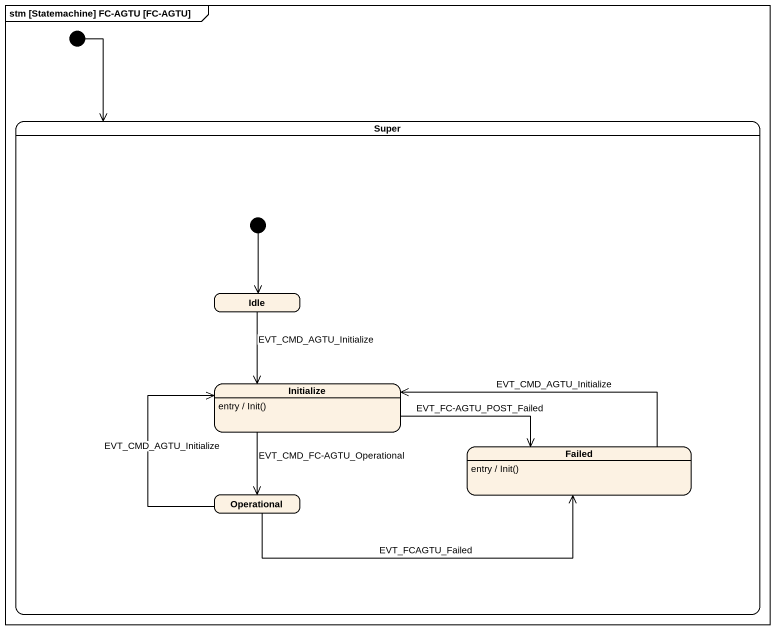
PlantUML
@startuml
mainframe stm [Statemachine] FC-AGTU [FC-AGTU]
hide empty description
state Super {
  state Idle
  state Initialize
  Initialize : entry / Init()
  state Failed
  Failed : entry / Init()
  state Operational
  [*] --> Idle
}
[*] --> Super
Idle --> Initialize : EVT_CMD_AGTU_Initialize
Initialize -right-> Failed : EVT_FC-AGTU_POST_Failed
Initialize --> Operational : EVT_CMD_FC-AGTU_Operational
Failed -left-> Initialize : EVT_CMD_AGTU_Initialize
Operational -up-> Initialize : EVT_CMD_AGTU_Initialize
Operational -right-> Failed : EVT_FCAGTU_Failed
@enduml
